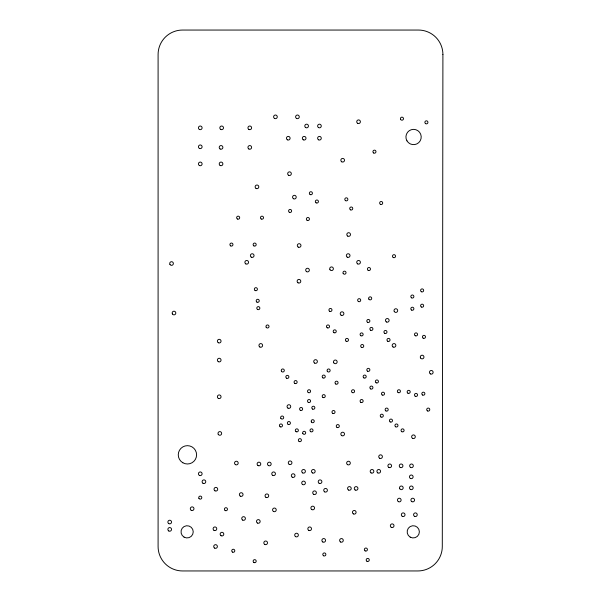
<?xml version="1.0" encoding="UTF-8"?>
<svg xmlns="http://www.w3.org/2000/svg" width="601" height="601" viewBox="0 0 601 601"><rect width="100%" height="100%" fill="white"/><g stroke="black" fill="none" stroke-linecap="round" stroke-linejoin="round"><path stroke-width="0.9" d="M442.907 54.496L442.298 546.504A24.446 24.446 0 0 1 417.845 570.95L182.539 570.95A24.446 24.446 0 0 1 158.093 546.504L158.093 54.496A24.446 24.446 0 0 1 182.539 30.05L418.461 30.05A24.446 24.446 0 0 1 442.907 54.496M361.464 347.355A1.525 1.525 0 0 0 363.755 346.033A1.525 1.525 0 0 0 361.464 344.711A1.525 1.525 0 0 0 361.464 347.355M235.449 464.648A1.833 1.833 0 0 0 238.199 463.055A1.833 1.833 0 0 0 235.449 461.47A1.833 1.833 0 0 0 235.449 464.648M300.35 410.31A1.525 1.525 0 0 0 302.641 408.988A1.525 1.525 0 0 0 300.35 407.666A1.525 1.525 0 0 0 300.35 410.31M373.687 153A1.525 1.525 0 0 0 375.978 151.677A1.525 1.525 0 0 0 373.687 150.355A1.525 1.525 0 0 0 373.687 153M398.365 501.64A1.833 1.833 0 0 0 401.115 500.055A1.833 1.833 0 0 0 398.365 498.462A1.833 1.833 0 0 0 398.365 501.64M352.299 392.581A1.525 1.525 0 0 0 354.59 391.259A1.525 1.525 0 0 0 352.299 389.936A1.525 1.525 0 0 0 352.299 392.581M410.43 489.417A1.833 1.833 0 0 0 413.18 487.832A1.833 1.833 0 0 0 410.43 486.239A1.833 1.833 0 0 0 410.43 489.417M310.124 194.559A1.525 1.525 0 0 0 312.415 193.237A1.525 1.525 0 0 0 310.124 191.914A1.525 1.525 0 0 0 310.124 194.559M308.29 402.362A1.525 1.525 0 0 0 310.582 401.04A1.525 1.525 0 0 0 308.29 399.718A1.525 1.525 0 0 0 308.29 402.362M371.095 472.912A1.833 1.833 0 0 0 373.845 471.327A1.833 1.833 0 0 0 371.095 469.742A1.833 1.833 0 0 0 371.095 472.912M302.641 472.912A1.833 1.833 0 0 0 305.391 471.327A1.833 1.833 0 0 0 302.641 469.742A1.833 1.833 0 0 0 302.641 472.912M182.847 462.762A9.165 9.165 0 0 0 196.595 454.822A9.165 9.165 0 0 0 182.847 446.889A9.165 9.165 0 0 0 182.847 462.762M376.136 382.807A1.525 1.525 0 0 0 378.427 381.485A1.525 1.525 0 0 0 376.136 380.163A1.525 1.525 0 0 0 376.136 382.807M168.791 530.976A1.833 1.833 0 0 0 171.54 529.391A1.833 1.833 0 0 0 168.791 527.798A1.833 1.833 0 0 0 168.791 530.976M370.637 388.915A1.525 1.525 0 0 0 372.928 387.592A1.525 1.525 0 0 0 370.637 386.27A1.525 1.525 0 0 0 370.637 388.915M273.485 511.459A1.833 1.833 0 0 0 276.235 509.866A1.833 1.833 0 0 0 273.485 508.281A1.833 1.833 0 0 0 273.485 511.459M360.855 402.362A1.525 1.525 0 0 0 363.147 401.04A1.525 1.525 0 0 0 360.855 399.718A1.525 1.525 0 0 0 360.855 402.362M411.813 501.64A1.833 1.833 0 0 0 414.562 500.055A1.833 1.833 0 0 0 411.813 498.462A1.833 1.833 0 0 0 411.813 501.64M319.139 483.302A1.833 1.833 0 0 0 321.888 481.717A1.833 1.833 0 0 0 319.139 480.131A1.833 1.833 0 0 0 319.139 483.302M259.857 347.01A1.833 1.833 0 0 0 262.607 345.425A1.833 1.833 0 0 0 259.857 343.832A1.833 1.833 0 0 0 259.857 347.01M393.092 347.01A1.833 1.833 0 0 0 395.849 345.425A1.833 1.833 0 0 0 393.092 343.832A1.833 1.833 0 0 0 393.092 347.01M302.641 484.526A1.833 1.833 0 0 0 305.391 482.941A1.833 1.833 0 0 0 302.641 481.348A1.833 1.833 0 0 0 302.641 484.526M308.29 392.581A1.525 1.525 0 0 0 310.582 391.259A1.525 1.525 0 0 0 308.29 389.936A1.525 1.525 0 0 0 308.29 392.581M199.352 475.361A1.833 1.833 0 0 0 202.101 473.768A1.833 1.833 0 0 0 199.352 472.183A1.833 1.833 0 0 0 199.352 475.361M240.295 496.141A1.833 1.833 0 0 0 243.052 494.555A1.833 1.833 0 0 0 240.295 492.963A1.833 1.833 0 0 0 240.295 496.141M272.689 475.361A1.833 1.833 0 0 0 275.438 473.768A1.833 1.833 0 0 0 272.689 472.183A1.833 1.833 0 0 0 272.689 475.361M191.223 510.302A1.833 1.833 0 0 0 193.973 508.716A1.833 1.833 0 0 0 191.223 507.124A1.833 1.833 0 0 0 191.223 510.302M343.179 273.455A1.525 1.525 0 0 0 345.83 273.455A1.525 1.525 0 0 0 344.508 271.164A1.525 1.525 0 0 0 343.179 273.455M256.056 188.436A1.833 1.833 0 0 0 258.806 186.851A1.833 1.833 0 0 0 256.056 185.258A1.833 1.833 0 0 0 256.056 188.436M347.258 257.168A1.833 1.833 0 0 0 350.007 255.575A1.833 1.833 0 0 0 347.258 253.99A1.833 1.833 0 0 0 347.258 257.168M311.401 421.97A1.525 1.525 0 0 0 314.045 421.97A1.525 1.525 0 0 0 312.723 419.678A1.525 1.525 0 0 0 311.401 421.97M367.579 322.301A1.525 1.525 0 0 0 369.87 320.972A1.525 1.525 0 0 0 367.579 319.649A1.525 1.525 0 0 0 367.579 322.301M230.671 245.899A1.525 1.525 0 0 0 232.963 244.577A1.525 1.525 0 0 0 230.671 243.255A1.525 1.525 0 0 0 230.671 245.899M399.755 488.748A1.833 1.833 0 0 0 402.933 488.748A1.833 1.833 0 0 0 401.348 485.999A1.833 1.833 0 0 0 399.755 488.748M251.301 257.168A1.833 1.833 0 0 0 254.05 255.575A1.833 1.833 0 0 0 251.301 253.99A1.833 1.833 0 0 0 251.301 257.168M327.237 327.8A1.525 1.525 0 0 0 329.528 326.478A1.525 1.525 0 0 0 327.237 325.149A1.525 1.525 0 0 0 327.237 327.8M264.748 544.423A1.833 1.833 0 0 0 267.498 542.838A1.833 1.833 0 0 0 264.748 541.246A1.833 1.833 0 0 0 264.748 544.423M421.361 307.021A1.525 1.525 0 0 0 423.652 305.699A1.525 1.525 0 0 0 421.361 304.369A1.525 1.525 0 0 0 421.361 307.021M266.175 327.237A1.525 1.525 0 0 0 268.82 327.237A1.525 1.525 0 0 0 267.498 324.946A1.525 1.525 0 0 0 266.175 327.237M415.253 396.254A1.525 1.525 0 0 0 417.545 394.925A1.525 1.525 0 0 0 415.253 393.602A1.525 1.525 0 0 0 415.253 396.254M293.476 198.728A1.833 1.833 0 0 0 296.225 197.143A1.833 1.833 0 0 0 293.476 195.558A1.833 1.833 0 0 0 293.476 198.728M242.654 520.083A1.833 1.833 0 0 0 245.403 518.49A1.833 1.833 0 0 0 242.654 516.905A1.833 1.833 0 0 0 242.654 520.083M391.259 527.31A1.833 1.833 0 0 0 394.008 525.725A1.833 1.833 0 0 0 391.259 524.132A1.833 1.833 0 0 0 391.259 527.31M363.913 377.916A1.525 1.525 0 0 0 366.204 376.594A1.525 1.525 0 0 0 363.913 375.272A1.525 1.525 0 0 0 363.913 377.916M329.686 311.295A1.525 1.525 0 0 0 331.977 309.973A1.525 1.525 0 0 0 329.686 308.651A1.525 1.525 0 0 0 329.686 311.295M257.566 309.462A1.525 1.525 0 0 0 259.857 308.14A1.525 1.525 0 0 0 257.566 306.818A1.525 1.525 0 0 0 257.566 309.462M289.344 212.281A1.525 1.525 0 0 0 291.635 210.959A1.525 1.525 0 0 0 289.344 209.636A1.525 1.525 0 0 0 289.344 212.281M299.125 441.48A1.525 1.525 0 0 0 301.417 440.157A1.525 1.525 0 0 0 299.125 438.835A1.525 1.525 0 0 0 299.125 441.48M380.41 204.34A1.525 1.525 0 0 0 382.702 203.018A1.525 1.525 0 0 0 380.41 201.696A1.525 1.525 0 0 0 380.41 204.34M360.855 335.741A1.525 1.525 0 0 0 363.147 334.419A1.525 1.525 0 0 0 360.855 333.097A1.525 1.525 0 0 0 360.855 335.741M393.249 257.513A1.525 1.525 0 0 0 395.541 256.191A1.525 1.525 0 0 0 393.249 254.869A1.525 1.525 0 0 0 393.249 257.513M425.643 123.663A1.525 1.525 0 0 0 427.935 122.341A1.525 1.525 0 0 0 425.643 121.019A1.525 1.525 0 0 0 425.643 123.663M256.95 302.13A1.525 1.525 0 0 0 259.241 300.808A1.525 1.525 0 0 0 256.95 299.486A1.525 1.525 0 0 0 256.95 302.13M415.253 335.741A1.525 1.525 0 0 0 417.545 334.419A1.525 1.525 0 0 0 415.253 333.097A1.525 1.525 0 0 0 415.253 335.741M411.58 297.848A1.525 1.525 0 0 0 413.879 296.526A1.525 1.525 0 0 0 411.58 295.204A1.525 1.525 0 0 0 411.58 297.848M411.58 310.071A1.525 1.525 0 0 0 413.879 308.749A1.525 1.525 0 0 0 411.58 307.427A1.525 1.525 0 0 0 411.58 310.071M237.395 219.004A1.525 1.525 0 0 0 239.686 217.682A1.525 1.525 0 0 0 237.395 216.36A1.525 1.525 0 0 0 237.395 219.004M261.232 219.004A1.525 1.525 0 0 0 263.523 217.682A1.525 1.525 0 0 0 261.232 216.36A1.525 1.525 0 0 0 261.232 219.004M358.406 301.514A1.525 1.525 0 0 0 360.705 300.192A1.525 1.525 0 0 0 358.406 298.87A1.525 1.525 0 0 0 358.406 301.514M423.194 338.19A1.525 1.525 0 0 0 425.485 336.868A1.525 1.525 0 0 0 423.194 335.546A1.525 1.525 0 0 0 423.194 338.19M421.361 291.74A1.525 1.525 0 0 0 423.652 290.418A1.525 1.525 0 0 0 421.361 289.089A1.525 1.525 0 0 0 421.361 291.74M253.9 245.899A1.525 1.525 0 0 0 256.191 244.577A1.525 1.525 0 0 0 253.9 243.255A1.525 1.525 0 0 0 253.9 245.899M255.117 290.516A1.525 1.525 0 0 0 257.408 289.194A1.525 1.525 0 0 0 255.117 287.871A1.525 1.525 0 0 0 255.117 290.516M368.849 299.125A1.525 1.525 0 0 0 371.501 299.125A1.525 1.525 0 0 0 370.178 296.834A1.525 1.525 0 0 0 368.849 299.125M367.579 371.193A1.525 1.525 0 0 0 369.87 369.87A1.525 1.525 0 0 0 367.579 368.548A1.525 1.525 0 0 0 367.579 371.193M281.456 371.245A1.525 1.525 0 0 0 284.1 371.245A1.525 1.525 0 0 0 282.778 368.954A1.525 1.525 0 0 0 281.456 371.245M422.586 395.03A1.525 1.525 0 0 0 424.877 393.708A1.525 1.525 0 0 0 422.586 392.385A1.525 1.525 0 0 0 422.586 395.03M310.74 431.698A1.525 1.525 0 0 0 313.031 430.376A1.525 1.525 0 0 0 310.74 429.054A1.525 1.525 0 0 0 310.74 431.698M327.29 371.245A1.525 1.525 0 0 0 329.941 371.245A1.525 1.525 0 0 0 328.612 368.954A1.525 1.525 0 0 0 327.29 371.245M316.118 202.853A1.525 1.525 0 0 0 318.417 201.53A1.525 1.525 0 0 0 316.118 200.208A1.525 1.525 0 0 0 316.118 202.853M307.141 220.334A1.525 1.525 0 0 0 309.432 219.012A1.525 1.525 0 0 0 307.141 217.69A1.525 1.525 0 0 0 307.141 220.334M286.594 378.224A1.525 1.525 0 0 0 288.886 376.895A1.525 1.525 0 0 0 286.594 375.572A1.525 1.525 0 0 0 286.594 378.224M322.962 377.916A1.525 1.525 0 0 0 325.254 376.594A1.525 1.525 0 0 0 322.962 375.272A1.525 1.525 0 0 0 322.962 377.916M294.843 383.415A1.525 1.525 0 0 0 297.142 382.093A1.525 1.525 0 0 0 294.843 380.771A1.525 1.525 0 0 0 294.843 383.415M345.575 200.674A1.525 1.525 0 0 0 347.866 199.352A1.525 1.525 0 0 0 345.575 198.022A1.525 1.525 0 0 0 345.575 200.674M398.14 392.581A1.525 1.525 0 0 0 400.431 391.259A1.525 1.525 0 0 0 398.14 389.936A1.525 1.525 0 0 0 398.14 392.581M332.744 413.368A1.525 1.525 0 0 0 335.035 412.038A1.525 1.525 0 0 0 332.744 410.716A1.525 1.525 0 0 0 332.744 413.368M335.794 384.031A1.525 1.525 0 0 0 338.085 382.702A1.525 1.525 0 0 0 335.794 381.38A1.525 1.525 0 0 0 335.794 384.031M318.53 139.815A1.833 1.833 0 0 0 321.28 138.23A1.833 1.833 0 0 0 318.53 136.645A1.833 1.833 0 0 0 318.53 139.815M341.759 161.819A1.833 1.833 0 0 0 344.508 160.234A1.833 1.833 0 0 0 341.759 158.641A1.833 1.833 0 0 0 341.759 161.819M199.352 148.372A1.833 1.833 0 0 0 202.101 146.787A1.833 1.833 0 0 0 199.352 145.202A1.833 1.833 0 0 0 199.352 148.372M199.352 129.425A1.833 1.833 0 0 0 202.101 127.84A1.833 1.833 0 0 0 199.352 126.255A1.833 1.833 0 0 0 199.352 129.425M298.043 282.823A1.833 1.833 0 0 0 300.793 281.238A1.833 1.833 0 0 0 298.043 279.645A1.833 1.833 0 0 0 298.043 282.823M199.352 165.485A1.833 1.833 0 0 0 202.101 163.9A1.833 1.833 0 0 0 199.352 162.315A1.833 1.833 0 0 0 199.352 165.485M218.298 342.735A1.833 1.833 0 0 0 221.048 341.143A1.833 1.833 0 0 0 218.298 339.557A1.833 1.833 0 0 0 218.298 342.735M218.238 434.35A1.833 1.833 0 0 0 221.408 434.35A1.833 1.833 0 0 0 219.823 431.601A1.833 1.833 0 0 0 218.238 434.35M394.256 311.498A1.833 1.833 0 0 0 397.434 311.498A1.833 1.833 0 0 0 395.849 308.749A1.833 1.833 0 0 0 394.256 311.498M288.585 175.267A1.833 1.833 0 0 0 291.335 173.681A1.833 1.833 0 0 0 288.585 172.089A1.833 1.833 0 0 0 288.585 175.267M341.759 435.635A1.833 1.833 0 0 0 344.508 434.042A1.833 1.833 0 0 0 341.759 432.457A1.833 1.833 0 0 0 341.759 435.635M220.74 129.425A1.833 1.833 0 0 0 223.489 127.84A1.833 1.833 0 0 0 220.74 126.255A1.833 1.833 0 0 0 220.74 129.425M318.53 127.592A1.833 1.833 0 0 0 321.28 126.007A1.833 1.833 0 0 0 318.53 124.422A1.833 1.833 0 0 0 318.53 127.592M274.522 118.427A1.833 1.833 0 0 0 277.271 116.842A1.833 1.833 0 0 0 274.522 115.249A1.833 1.833 0 0 0 274.522 118.427M248.852 129.425A1.833 1.833 0 0 0 251.609 127.84A1.833 1.833 0 0 0 248.852 126.255A1.833 1.833 0 0 0 248.852 129.425M220.131 148.988A1.833 1.833 0 0 0 222.881 147.395A1.833 1.833 0 0 0 220.131 145.81A1.833 1.833 0 0 0 220.131 148.988M248.852 148.988A1.833 1.833 0 0 0 251.609 147.395A1.833 1.833 0 0 0 248.852 145.81A1.833 1.833 0 0 0 248.852 148.988M220.131 165.485A1.833 1.833 0 0 0 222.881 163.9A1.833 1.833 0 0 0 220.131 162.315A1.833 1.833 0 0 0 220.131 165.485M357.648 123.318A1.833 1.833 0 0 0 360.397 121.725A1.833 1.833 0 0 0 357.648 120.14A1.833 1.833 0 0 0 357.648 123.318M306.6 271.667A1.833 1.833 0 0 0 309.35 270.082A1.833 1.833 0 0 0 306.6 268.497A1.833 1.833 0 0 0 306.6 271.667M214.625 548.089A1.833 1.833 0 0 0 217.382 546.504A1.833 1.833 0 0 0 214.625 544.912A1.833 1.833 0 0 0 214.625 548.089M322.805 541.982A1.833 1.833 0 0 0 325.562 540.389A1.833 1.833 0 0 0 322.805 538.804A1.833 1.833 0 0 0 322.805 541.982M340.534 541.982A1.833 1.833 0 0 0 343.284 540.389A1.833 1.833 0 0 0 340.534 538.804A1.833 1.833 0 0 0 340.534 541.982M379.652 458.247A1.833 1.833 0 0 0 382.401 456.655A1.833 1.833 0 0 0 379.652 455.07A1.833 1.833 0 0 0 379.652 458.247M377.819 472.912A1.833 1.833 0 0 0 380.568 471.327A1.833 1.833 0 0 0 377.819 469.742A1.833 1.833 0 0 0 377.819 472.912M410.378 478.419A1.833 1.833 0 0 0 413.127 476.826A1.833 1.833 0 0 0 410.378 475.241A1.833 1.833 0 0 0 410.378 478.419M313.639 494.307A1.833 1.833 0 0 0 316.389 492.715A1.833 1.833 0 0 0 313.639 491.13A1.833 1.833 0 0 0 313.639 494.307M348.475 490.025A1.833 1.833 0 0 0 351.232 488.44A1.833 1.833 0 0 0 348.475 486.855A1.833 1.833 0 0 0 348.475 490.025M355.199 490.025A1.833 1.833 0 0 0 357.948 488.44A1.833 1.833 0 0 0 355.199 486.855A1.833 1.833 0 0 0 355.199 490.025M214.955 490.814A1.833 1.833 0 0 0 217.712 489.229A1.833 1.833 0 0 0 214.955 487.644A1.833 1.833 0 0 0 214.955 490.814M218.298 361.682A1.833 1.833 0 0 0 221.048 360.089A1.833 1.833 0 0 0 218.298 358.504A1.833 1.833 0 0 0 218.298 361.682M258.024 465.58A1.833 1.833 0 0 0 260.774 463.995A1.833 1.833 0 0 0 258.024 462.402A1.833 1.833 0 0 0 258.024 465.58M218.298 398.35A1.833 1.833 0 0 0 221.048 396.765A1.833 1.833 0 0 0 218.298 395.173A1.833 1.833 0 0 0 218.298 398.35M257.408 523.035A1.833 1.833 0 0 0 260.165 521.443A1.833 1.833 0 0 0 257.408 519.857A1.833 1.833 0 0 0 257.408 523.035M168.791 523.644A1.833 1.833 0 0 0 171.54 522.059A1.833 1.833 0 0 0 168.791 520.466A1.833 1.833 0 0 0 168.791 523.644M314.631 363.094A1.833 1.833 0 0 0 317.381 361.501A1.833 1.833 0 0 0 314.631 359.916A1.833 1.833 0 0 0 314.631 363.094M333.735 362.771A1.833 1.833 0 0 0 336.913 362.771A1.833 1.833 0 0 0 335.328 360.022A1.833 1.833 0 0 0 333.735 362.771M412.549 438.332A1.833 1.833 0 0 0 415.299 436.747A1.833 1.833 0 0 0 412.549 435.154A1.833 1.833 0 0 0 412.549 438.332M402.264 516.312A1.833 1.833 0 0 0 405.014 514.719A1.833 1.833 0 0 0 402.264 513.134A1.833 1.833 0 0 0 402.264 516.312M414.487 516.312A1.833 1.833 0 0 0 417.237 514.719A1.833 1.833 0 0 0 414.487 513.134A1.833 1.833 0 0 0 414.487 516.312M169.955 264.44A1.833 1.833 0 0 0 173.126 264.44A1.833 1.833 0 0 0 171.54 261.69A1.833 1.833 0 0 0 169.955 264.44M172.397 313.947A1.833 1.833 0 0 0 175.575 313.947A1.833 1.833 0 0 0 173.982 311.198A1.833 1.833 0 0 0 172.397 313.947M265.965 497.365A1.833 1.833 0 0 0 268.715 495.772A1.833 1.833 0 0 0 265.965 494.187A1.833 1.833 0 0 0 265.965 497.365M430.376 373.905A1.833 1.833 0 0 0 433.126 372.312A1.833 1.833 0 0 0 430.376 370.727A1.833 1.833 0 0 0 430.376 373.905M420.535 357.948A1.833 1.833 0 0 0 423.713 357.948A1.833 1.833 0 0 0 422.127 355.199A1.833 1.833 0 0 0 420.535 357.948M346.184 341.248A1.525 1.525 0 0 0 348.475 339.918A1.525 1.525 0 0 0 346.184 338.596A1.525 1.525 0 0 0 346.184 341.248M341.143 315.232A1.833 1.833 0 0 0 343.892 313.639A1.833 1.833 0 0 0 341.143 312.054A1.833 1.833 0 0 0 341.143 315.232M386.375 321.948A1.833 1.833 0 0 0 389.125 320.363A1.833 1.833 0 0 0 386.375 318.778A1.833 1.833 0 0 0 386.375 321.948M347.731 236.11A1.833 1.833 0 0 0 350.481 234.525A1.833 1.833 0 0 0 347.731 232.933A1.833 1.833 0 0 0 347.731 236.11M329.949 269.669A1.833 1.833 0 0 0 333.127 269.669A1.833 1.833 0 0 0 331.534 266.912A1.833 1.833 0 0 0 329.949 269.669M298.224 247.109A1.833 1.833 0 0 0 300.973 245.524A1.833 1.833 0 0 0 298.224 243.938A1.833 1.833 0 0 0 298.224 247.109M268.414 465.58A1.833 1.833 0 0 0 271.164 463.995A1.833 1.833 0 0 0 268.414 462.402A1.833 1.833 0 0 0 268.414 465.58M305.699 127.592A1.833 1.833 0 0 0 308.448 126.007A1.833 1.833 0 0 0 305.699 124.422A1.833 1.833 0 0 0 305.699 127.592M296.526 118.427A1.833 1.833 0 0 0 299.275 116.842A1.833 1.833 0 0 0 296.526 115.249A1.833 1.833 0 0 0 296.526 118.427M303.25 139.815A1.833 1.833 0 0 0 305.999 138.23A1.833 1.833 0 0 0 303.25 136.645A1.833 1.833 0 0 0 303.25 139.815M287.361 139.815A1.833 1.833 0 0 0 290.11 138.23A1.833 1.833 0 0 0 287.361 136.645A1.833 1.833 0 0 0 287.361 139.815M287.969 408.132A1.833 1.833 0 0 0 290.719 406.539A1.833 1.833 0 0 0 287.969 404.954A1.833 1.833 0 0 0 287.969 408.132M302.844 433.584A1.525 1.525 0 0 0 305.488 433.584A1.525 1.525 0 0 0 304.166 431.293A1.525 1.525 0 0 0 302.844 433.584M368.188 270.345A1.525 1.525 0 0 0 370.479 269.023A1.525 1.525 0 0 0 368.188 267.7A1.525 1.525 0 0 0 368.188 270.345M323.571 555.775A1.525 1.525 0 0 0 325.862 554.445A1.525 1.525 0 0 0 323.571 553.123A1.525 1.525 0 0 0 323.571 555.775M184.071 537.129A6.115 6.115 0 0 0 193.237 531.832A6.115 6.115 0 0 0 184.071 526.544A6.115 6.115 0 0 0 184.071 537.129M410.205 537.129A6.115 6.115 0 0 0 419.378 531.832A6.115 6.115 0 0 0 410.205 526.544A6.115 6.115 0 0 0 410.205 537.129M400.634 119.434A1.525 1.525 0 0 0 403.279 119.434A1.525 1.525 0 0 0 401.956 117.142A1.525 1.525 0 0 0 400.634 119.434M295.617 536.655A1.833 1.833 0 0 0 298.366 535.07A1.833 1.833 0 0 0 295.617 533.478A1.833 1.833 0 0 0 295.617 536.655M221.055 535.716A1.833 1.833 0 0 0 223.805 534.131A1.833 1.833 0 0 0 221.055 532.546A1.833 1.833 0 0 0 221.055 535.716M365.13 550.884A1.525 1.525 0 0 0 367.421 549.562A1.525 1.525 0 0 0 365.13 548.232A1.525 1.525 0 0 0 365.13 550.884M406.952 140.829A7.64 7.64 0 0 0 420.189 140.829A7.64 7.64 0 0 0 413.571 129.365A7.64 7.64 0 0 0 406.952 140.829M308.749 530.367A1.833 1.833 0 0 0 311.498 528.775A1.833 1.833 0 0 0 308.749 527.19A1.833 1.833 0 0 0 308.749 530.367M214.016 530.367A1.833 1.833 0 0 0 216.766 528.775A1.833 1.833 0 0 0 214.016 527.19A1.833 1.833 0 0 0 214.016 530.367M312.415 472.912A1.833 1.833 0 0 0 315.172 471.327A1.833 1.833 0 0 0 312.415 469.742A1.833 1.833 0 0 0 312.415 472.912M388.817 467.413A1.833 1.833 0 0 0 391.567 465.828A1.833 1.833 0 0 0 388.817 464.235A1.833 1.833 0 0 0 388.817 467.413M410.573 467.413A1.833 1.833 0 0 0 413.323 465.828A1.833 1.833 0 0 0 410.573 464.235A1.833 1.833 0 0 0 410.573 467.413M324.645 491.858A1.833 1.833 0 0 0 327.395 490.273A1.833 1.833 0 0 0 324.645 488.688A1.833 1.833 0 0 0 324.645 491.858M400.183 467.413A1.833 1.833 0 0 0 402.933 465.828A1.833 1.833 0 0 0 400.183 464.235A1.833 1.833 0 0 0 400.183 467.413M366.963 561.274A1.525 1.525 0 0 0 369.262 559.952A1.525 1.525 0 0 0 366.963 558.622A1.525 1.525 0 0 0 366.963 561.274M253.9 562.491A1.525 1.525 0 0 0 256.191 561.169A1.525 1.525 0 0 0 253.9 559.847A1.525 1.525 0 0 0 253.9 562.491M232.504 552.101A1.525 1.525 0 0 0 234.796 550.779A1.525 1.525 0 0 0 232.504 549.457A1.525 1.525 0 0 0 232.504 552.101M311.806 509.588A1.833 1.833 0 0 0 314.556 507.995A1.833 1.833 0 0 0 311.806 506.41A1.833 1.833 0 0 0 311.806 509.588M353.35 513.893A1.833 1.833 0 0 0 356.1 512.307A1.833 1.833 0 0 0 353.35 510.722A1.833 1.833 0 0 0 353.35 513.893M350.466 209.839A1.525 1.525 0 0 0 352.757 208.517A1.525 1.525 0 0 0 350.466 207.195A1.525 1.525 0 0 0 350.466 209.839M322.962 397.471A1.525 1.525 0 0 0 325.254 396.149A1.525 1.525 0 0 0 322.962 394.827A1.525 1.525 0 0 0 322.962 397.471M296.068 431.698A1.525 1.525 0 0 0 298.359 430.376A1.525 1.525 0 0 0 296.068 429.054A1.525 1.525 0 0 0 296.068 431.698M288.127 424.366A1.525 1.525 0 0 0 290.418 423.044A1.525 1.525 0 0 0 288.127 421.722A1.525 1.525 0 0 0 288.127 424.366M280.179 426.808A1.525 1.525 0 0 0 282.47 425.485A1.525 1.525 0 0 0 280.179 424.163A1.525 1.525 0 0 0 280.179 426.808M280.84 418.304A1.525 1.525 0 0 0 283.484 418.304A1.525 1.525 0 0 0 282.162 416.012A1.525 1.525 0 0 0 280.84 418.304M337.018 427.424A1.525 1.525 0 0 0 339.31 426.101A1.525 1.525 0 0 0 337.018 424.779A1.525 1.525 0 0 0 337.018 427.424M312.573 409.086A1.525 1.525 0 0 0 314.864 407.763A1.525 1.525 0 0 0 312.573 406.441A1.525 1.525 0 0 0 312.573 409.086M370.637 330.242A1.525 1.525 0 0 0 372.928 328.92A1.525 1.525 0 0 0 370.637 327.598A1.525 1.525 0 0 0 370.637 330.242M384.693 333.3A1.525 1.525 0 0 0 386.984 331.977A1.525 1.525 0 0 0 384.693 330.655A1.525 1.525 0 0 0 384.693 333.3M382.244 395.03A1.525 1.525 0 0 0 384.535 393.708A1.525 1.525 0 0 0 382.244 392.385A1.525 1.525 0 0 0 382.244 395.03M407.914 393.197A1.525 1.525 0 0 0 410.205 391.875A1.525 1.525 0 0 0 407.914 390.552A1.525 1.525 0 0 0 407.914 393.197M333.961 332.691A1.525 1.525 0 0 0 336.252 331.361A1.525 1.525 0 0 0 333.961 330.039A1.525 1.525 0 0 0 333.961 332.691M387.75 341.248A1.525 1.525 0 0 0 390.041 339.918A1.525 1.525 0 0 0 387.75 338.596A1.525 1.525 0 0 0 387.75 341.248M385.91 410.919A1.525 1.525 0 0 0 388.208 409.597A1.525 1.525 0 0 0 385.91 408.274A1.525 1.525 0 0 0 385.91 410.919M427.476 410.919A1.525 1.525 0 0 0 429.768 409.597A1.525 1.525 0 0 0 427.476 408.274A1.525 1.525 0 0 0 427.476 410.919M381.026 417.034A1.525 1.525 0 0 0 383.318 415.712A1.525 1.525 0 0 0 381.026 414.382A1.525 1.525 0 0 0 381.026 417.034M395.691 426.808A1.525 1.525 0 0 0 397.982 425.485A1.525 1.525 0 0 0 395.691 424.163A1.525 1.525 0 0 0 395.691 426.808M401.806 431.698A1.525 1.525 0 0 0 404.097 430.376A1.525 1.525 0 0 0 401.806 429.054A1.525 1.525 0 0 0 401.806 431.698M390.192 421.925A1.525 1.525 0 0 0 392.483 420.595A1.525 1.525 0 0 0 390.192 419.273A1.525 1.525 0 0 0 390.192 421.925M357.648 263.892A1.833 1.833 0 0 0 360.397 262.299A1.833 1.833 0 0 0 357.648 260.714A1.833 1.833 0 0 0 357.648 263.892M245.801 263.892A1.833 1.833 0 0 0 248.551 262.299A1.833 1.833 0 0 0 245.801 260.714A1.833 1.833 0 0 0 245.801 263.892M289.194 464.355A1.833 1.833 0 0 0 291.943 462.77A1.833 1.833 0 0 0 289.194 461.185A1.833 1.833 0 0 0 289.194 464.355M347.558 464.663A1.833 1.833 0 0 0 350.315 463.078A1.833 1.833 0 0 0 347.558 461.485A1.833 1.833 0 0 0 347.558 464.663M203.018 483.302A1.833 1.833 0 0 0 205.767 481.717A1.833 1.833 0 0 0 203.018 480.131A1.833 1.833 0 0 0 203.018 483.302M292.251 477.194A1.833 1.833 0 0 0 295.001 475.601A1.833 1.833 0 0 0 292.251 474.016A1.833 1.833 0 0 0 292.251 477.194M225.172 510.542A1.525 1.525 0 0 0 227.463 509.22A1.525 1.525 0 0 0 225.172 507.898A1.525 1.525 0 0 0 225.172 510.542M198.939 498.372A1.525 1.525 0 0 0 201.59 498.372A1.525 1.525 0 0 0 200.268 496.08A1.525 1.525 0 0 0 198.939 498.372"/></g></svg>
